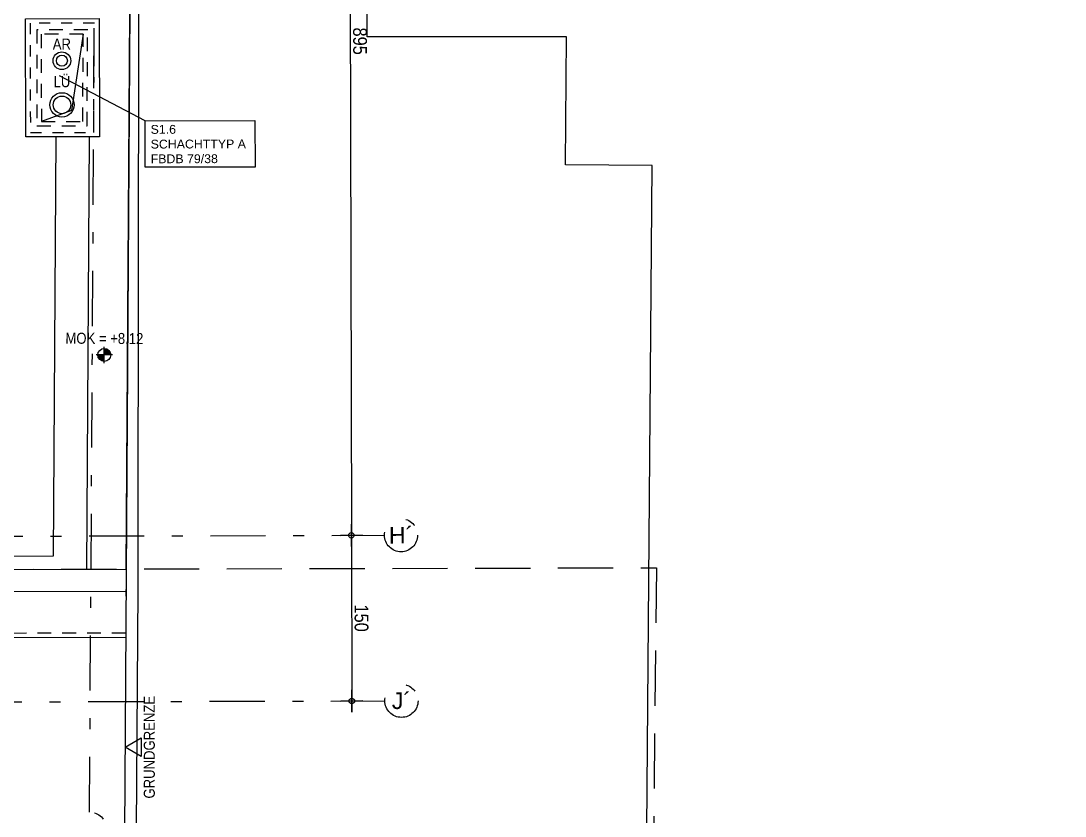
# Model space of a CAD drawing. Header units: millimetres. Extents: x 2447 to 2512, y 1346 to 1458.
# Drawn here: x 2489.05 to 2498.51, y 1405.72 to 1412.92 of the extents above; entities that cross this region are included whole.
import ezdxf
from ezdxf.enums import TextEntityAlignment as Align

# ---------------------------------------------------------------- set-up
doc = ezdxf.new("R2010")
doc.units = ezdxf.units.MM
for name, pattern in [('HIDDEN2', [0.1875, 0.125, -0.0625]), ('STRICHLINIE', [0.75, 0.5, -0.25]), ('STRICHPUNKT', [1, 0.5, -0.25, 0, -0.25])]:
    doc.linetypes.add(name, pattern=pattern)
for name, color, linetype in [('01-ANS-G00-L03-M0', 8, 'Continuous'), ('01-BFL-G00-L03-M0', 10, 'Continuous'), ('01-SYM-G00-L03-M0', 8, 'Continuous'), ('01-TXT---------M0', 1, 'Continuous'), ('02-ANS-G00-L03-M0', 8, 'Continuous'), ('02-AXO-G00-L03-M0', 8, 'STRICHPUNKT'), ('02-DIM-G00-L03-ACHSEN', 8, 'Continuous'), ('02-HID-G00-L03-M0', 8, 'HIDDEN2'), ('02-TWB-G00-L03-M0', 5, 'Continuous'), ('03-SYM-G00-L03-M0', 8, 'Continuous'), ('03-TXT-G00-L03-M0', 8, 'Continuous'), ('09-FIL-G00-L03-BLAU', 161, 'Continuous'), ('09-VER-G00-L03-GEBÄUDE', 5, 'Continuous'), ('09-VER-G00-L03-GRUNDSTÜCKSGRENZE', 161, 'Continuous')]:
    doc.layers.add(name, color=color, linetype=linetype)
doc.styles.add('ARIAL', font='arial.ttf', dxfattribs={"width": 0.85})
doc.styles.get("Standard").update_dxf_attribs({"font": 'arial.ttf'})
doc.dimstyles.new('pp chromy&schneider', dxfattribs={"dimscale": 0.005, "dimtxt": 25, "dimasz": 10, "dimexe": 0, "dimexo": 0, "dimgap": 5, "dimtad": 1, "dimdec": 1, "dimlfac": 100, "dimrnd": 0.1, "dimzin": 9, "dimdsep": 46, "dimtxsty": 'ARIAL', "dimblk": 'c&s kote', "dimcen": 0, "dimse1": 1, "dimse2": 1, "dimclrd": 8, "dimclrt": 8, "dimadec": 0, "dimazin": 0, "dimtfac": 0.75, "dimtdec": 1, "dimtix": 1, "dimtmove": 2, "dimatfit": 0, "dimldrblk": 'NONE', "dimfxl": 1, "dimtolj": 1, "dimlwd": -1, "dimarcsym": 0})

# ---------------------------------------------------------------- blocks, each defined once
blk = doc.blocks.new('01-HK3')
blk.add_lwpolyline([(0, 0), (0.0423, 0.0732), (-0.0423, 0.0732)], close=True)
at = {"color": 0, "style": 'ARIAL', "width": 0.85}
blk.add_attdef('HEIGHT', text='', height=0.05, dxfattribs=at).set_placement((0, 0.35), align=Align.TOP_CENTER)
blk = doc.blocks.new('01-HK1')
for p, q in [((-0.0005, -0.0742), (-0.0005, 0.0742)), ((0.0737, 0), (-0.0747, 0))]:
    blk.add_line(p, q)
blk.add_circle((-0.0005, 0), 0.0586)
for points in [[(-0.0005, 0.0586), (0.0409, 0.0414), (-0.0005, 0)], [(-0.0005, 0), (0.0581, 0), (0.0409, 0.0414)], [(-0.0591, 0), (-0.0419, -0.0414), (-0.0005, 0)], [(-0.0419, -0.0414), (-0.0005, -0.0586), (-0.0005, 0)]]:
    blk.add_solid(points)
at = {"layer": '01-TXT---------M0', "color": 8, "style": 'ARIAL', "width": 0.85}
blk.add_attdef('HEIGHT', text='', height=0.1, dxfattribs=at).set_placement((0, 0.2), align=Align.TOP_CENTER)
blk = doc.blocks.new('c&s kote')
at = {"color": 8}
for p, q in [((0, -2), (0, 2)), ((0, 2), (0, -2)), ((-2, 0), (2, 0)), ((2, 0), (-2, 0))]:
    blk.add_line(p, q, dxfattribs=at)
blk.add_circle((0, 0), 0.5, dxfattribs=at)
blk = doc.blocks.new('*D2802')
at = {"layer": '02-DIM-G00-L03-ACHSEN', "color": 8, "transparency": 16777216}
blk.add_arc((2489.7527, 1418.656), 0.8424, 3.54357, 86.2542, dxfattribs=at)
at = {"layer": 'Defpoints', "color": 0, "transparency": 16777216}
for p in [(2489.7785, 1422.9561), (2490.4824, 1419.077), (2492.321, 1418.6624), (2467.0031, 1418.5995), (2489.6751, 1405.7558)]:
    blk.add_point(p, dxfattribs=at)
at = {"layer": '02-DIM-G00-L03-ACHSEN', "color": 8, "transparency": 16777216, "xscale": 0.05, "yscale": 0.05, "zscale": 0.05}
for p, rotation in [((2489.7578, 1419.4984), 177.9548334428418), ((2490.5951, 1418.6581), 271.8429358784096)]:
    blk.add_blockref('c&s kote', p, dxfattribs=dict(at, rotation=rotation))
at = {"layer": '02-DIM-G00-L03-ACHSEN', "color": 8, "transparency": 16777216, "insert": (2490.4123, 1419.3133), "char_height": 0.125, "attachment_point": 5, "rotation": 314.89888, "style": 'ARIAL'}
blk.add_mtext('\\A1;89.51°', dxfattribs=at)
blk = doc.blocks.new('_None')
blk = doc.blocks.new('*D2803')
at = {"layer": '02-DIM-G00-L03-ACHSEN', "color": 8, "transparency": 16777216}
blk.add_arc((2485.8654, 1417.1964), 0.501, 5.86323, 84.42138, dxfattribs=at)
at = {"layer": 'Defpoints', "color": 0, "transparency": 16777216}
for p in [(2485.8511, 1422.9463), (2486.2986, 1417.4479), (2492.3246, 1417.2124), (2466.9957, 1417.1495), (2485.8938, 1405.7464)]:
    blk.add_point(p, dxfattribs=at)
at = {"layer": '02-DIM-G00-L03-ACHSEN', "color": 8, "transparency": 16777216, "xscale": 0.05, "yscale": 0.05, "zscale": 0.05}
for p, rotation in [((2485.8642, 1417.6973), 177.2818413735068), ((2486.3664, 1417.1976), 273.0027660312948)]:
    blk.add_blockref('c&s kote', p, dxfattribs=dict(at, rotation=rotation))
at = {"layer": '02-DIM-G00-L03-ACHSEN', "color": 8, "transparency": 16777216, "insert": (2486.2814, 1417.6144), "char_height": 0.125, "attachment_point": 5, "rotation": 315.1423, "style": 'ARIAL'}
blk.add_mtext('\\A1;90.00°', dxfattribs=at)
blk = doc.blocks.new('*D2807')
at = {"layer": '02-DIM-G00-L03-ACHSEN', "color": 8, "transparency": 16777216}
blk.add_line((2492.0247, 1417.1617), (2492.0467, 1408.3117), dxfattribs=at)
at = {"layer": 'Defpoints', "color": 0, "transparency": 16777216}
for p in [(2492.3246, 1417.2124), (2492.0468, 1408.2617), (2492.3468, 1408.2624)]:
    blk.add_point(p, dxfattribs=at)
at = {"layer": '02-DIM-G00-L03-ACHSEN', "color": 8, "transparency": 16777216, "xscale": 0.05, "yscale": 0.05, "zscale": 0.05}
for p, rotation in [((2492.0246, 1417.2117), 90.142283098532), ((2492.0468, 1408.2617), 270.142283098532)]:
    blk.add_blockref('c&s kote', p, dxfattribs=dict(at, rotation=rotation))
at = {"layer": '02-DIM-G00-L03-ACHSEN', "color": 8, "transparency": 16777216, "insert": (2492.1245, 1412.7369), "char_height": 0.125, "attachment_point": 5, "rotation": 270.14228, "style": 'ARIAL'}
blk.add_mtext('\\A1;895', dxfattribs=at)
blk = doc.blocks.new('*D2808')
at = {"layer": '02-DIM-G00-L03-ACHSEN', "color": 8, "transparency": 16777216}
blk.add_line((2492.047, 1408.2117), (2492.0504, 1406.8117), dxfattribs=at)
at = {"layer": 'Defpoints', "color": 0, "transparency": 16777216}
for p in [(2492.3468, 1408.2624), (2492.0506, 1406.7617), (2492.3506, 1406.7624)]:
    blk.add_point(p, dxfattribs=at)
at = {"layer": '02-DIM-G00-L03-ACHSEN', "color": 8, "transparency": 16777216, "xscale": 0.05, "yscale": 0.05, "zscale": 0.05}
for p, rotation in [((2492.0468, 1408.2617), 90.142283098532), ((2492.0506, 1406.7617), 270.142283098532)]:
    blk.add_blockref('c&s kote', p, dxfattribs=dict(at, rotation=rotation))
at = {"layer": '02-DIM-G00-L03-ACHSEN', "color": 8, "transparency": 16777216, "insert": (2492.1375, 1407.5119), "char_height": 0.125, "attachment_point": 5, "rotation": 270.14228, "style": 'ARIAL'}
blk.add_mtext('\\A1;150', dxfattribs=at)
blk = doc.blocks.new('03-rar')
blk.add_circle((0, 0), 0.05)
at = {"layer": '01-TXT---------M0', "color": 8, "style": 'ARIAL', "width": 0.85}
blk.add_attdef('RR', text='', height=0.1, dxfattribs=at).set_placement((0, 0.1), align=Align.CENTER)

msp = doc.modelspace()

# ---------------------------------------------------------------- linework, layer by layer
at = {"layer": '01-ANS-G00-L03-M0', "linetype": 'HIDDEN2'}
msp.add_lwpolyline([(2489.2383, 1412.0097), (2489.6127, 1412.0106), (2489.6175, 1412.8007), (2489.2363, 1412.7997), (2489.2383, 1412.0097)], dxfattribs=at)
at = {"layer": '01-BFL-G00-L03-M0', "linetype": 'STRICHLINIE'}
msp.add_lwpolyline([(2494.7557, 1393.3095), (2464.6161, 1393.3095), (2464.6417, 1402.6625), (2464.6683, 1407.8937), (2494.81, 1407.9685), (2494.7557, 1402.7427), (2494.7557, 1393.3095)], close=True, dxfattribs=at)
at = {"layer": '02-ANS-G00-L03-M0'}
for points in [[(2464.6684, 1407.8937), (2471.0684, 1407.9096), (2471.0721, 1406.4096), (2479.5021, 1406.4305), (2479.4984, 1407.9305), (2490.0065, 1407.9566), (2490.0777, 1418.9568), (2467.3046, 1418.9003), (2467.3149, 1420.9022), (2464.7347, 1420.8824)], [(2467.1513, 1408.0181), (2471.188, 1408.0298), (2471.1918, 1406.5299), (2479.3818, 1406.5502), (2479.3781, 1408.0502), (2489.3491, 1408.0749), (2489.3719, 1411.87)], [(2489.6719, 1411.8707), (2489.6483, 1407.9557)], [(2464.6689, 1407.6937), (2470.8689, 1407.7091), (2470.8726, 1406.2091), (2479.7026, 1406.231), (2479.6989, 1407.731), (2490.0052, 1407.7566)], [(2490.0024, 1407.3366), (2480.1199, 1407.3121), (2480.1237, 1405.8121), (2470.4537, 1405.788), (2470.45, 1407.288), (2464.67, 1407.2737)]]:
    msp.add_lwpolyline(points, dxfattribs=at)
msp.add_lwpolyline([(2489.0939, 1412.9393), (2489.761, 1412.941), (2489.7636, 1411.871), (2489.0966, 1411.8693)], close=True, dxfattribs=at)
at = {"layer": '02-AXO-G00-L03-M0'}
msp.add_line((2489.6751, 1405.7558), (2489.7785, 1422.9561), dxfattribs=at)
for points in [[(2464.37, 1408.1929), (2492.3468, 1408.2624), (2492.3468, 1408.2624)], [(2464.3623, 1406.6929), (2492.3506, 1406.7624), (2492.3506, 1406.7624)]]:
    msp.add_lwpolyline(points, dxfattribs=at)
for centre in [(2492.4968, 1408.2628), (2492.5006, 1406.7628), (2489.6755, 1405.6058)]:
    msp.add_circle(centre, 0.15, dxfattribs=at)
at = {"layer": '02-HID-G00-L03-M0'}
msp.add_lwpolyline([(2467.3149, 1420.9022), (2467.8949, 1420.9071), (2467.8876, 1419.4817), (2490.0814, 1419.5368), (2490.0027, 1407.3766), (2480.0798, 1407.352), (2480.0836, 1405.852), (2470.4936, 1405.8281), (2470.4899, 1407.3281), (2464.6699, 1407.3137)], dxfattribs=at)
at = {"layer": '02-HID-G00-L03-M0', "ltscale": 0.5}
msp.add_lwpolyline([(2489.1385, 1411.9095), (2489.7121, 1411.9109), (2489.7181, 1412.9009), (2489.1361, 1412.8995)], close=True, dxfattribs=at)
at = {"layer": '02-HID-G00-L03-M0'}
msp.add_lwpolyline([(2489.1984, 1411.9696), (2489.6525, 1411.9707), (2489.6577, 1412.8408), (2489.1962, 1412.8396)], close=True, dxfattribs=at)
at = {"layer": '02-TWB-G00-L03-M0', "color": 8}
msp.add_lwpolyline([(2494.7037, 1402.8097), (2490.0793, 1402.7926), (2490.0992, 1405.6072), (2490.1145, 1407.7702), (2490.1188, 1411.0772), (2490.1259, 1414.9294), (2490.1024, 1420.7872), (2494.4982, 1420.8691), (2494.4926, 1421.1691), (2494.8887, 1421.1636)], dxfattribs=at)
at = {"layer": '03-SYM-G00-L03-M0'}
for centre, radius in [((2489.4241, 1412.5601), 0.08), ((2489.4251, 1412.1601), 0.11)]:
    msp.add_circle(centre, radius, dxfattribs=at)
at = {"layer": '03-TXT-G00-L03-M0'}
for points in [[(2489.6175, 1412.8007), (2489.5125, 1412.1104), (2489.2383, 1412.0097)], [(2490.178, 1412.0154), (2491.1729, 1412.0179), (2491.174, 1411.5968), (2490.179, 1411.5944), (2490.178, 1412.0154), (2489.4039, 1412.4224)]]:
    msp.add_lwpolyline(points, dxfattribs=at)
at = {"layer": '09-VER-G00-L03-GEBÄUDE', "ltscale": 1}
msp.add_lwpolyline([(2494.7037, 1402.8097), (2494.7036, 1402.9693), (2494.7715, 1411.6102), (2493.9879, 1411.6164), (2493.9966, 1412.7757), (2492.1891, 1412.7772), (2492.1951, 1414.8688), (2493.9999, 1414.9106), (2494.0081, 1416.1663), (2494.7557, 1416.1614), (2494.8887, 1421.1636)], dxfattribs=at)
at = {"layer": '09-VER-G00-L03-GRUNDSTÜCKSGRENZE'}
msp.add_lwpolyline([(2507.2557, 1372.4862), (2496.0926, 1372.6135), (2479.5974, 1372.8169), (2479.6899, 1402.7609), (2452.7718, 1402.7098), (2452.6418, 1402.7105), (2452.7243, 1418.8782), (2452.7341, 1420.7905), (2467.7279, 1420.9067), (2490.0906, 1420.9623), (2489.9729, 1402.7798), (2490.1072, 1402.7807), (2507.2557, 1402.8132)], close=True, dxfattribs=at)

# ---------------------------------------------------------------- block references
at = {"layer": '01-SYM-G00-L03-M0', "rotation": 359.7075493058491}
msp.add_blockref('01-HK1', (2489.8085, 1409.8953), dxfattribs=at).add_auto_attribs({'HEIGHT': 'MOK = +8.12'})
at = {"layer": '03-SYM-G00-L03-M0', "rotation": 0.142303727633217}
msp.add_blockref('03-rar', (2489.4241, 1412.5601), dxfattribs=at).add_auto_attribs({'RR': 'AR'})
at = {"layer": '03-SYM-G00-L03-M0'}
ref = msp.add_blockref('03-rar', (2489.4251, 1412.1601), dxfattribs=dict(at, xscale=1.600000000298865, yscale=1.600000000298865, zscale=1.600000000298865, rotation=0.1423037273776014))
ref.add_attrib('RR', 'LÜ', dxfattribs={"layer": '01-TXT---------M0', "color": 8, "height": 0.1, "rotation": 0.1423, "style": 'ARIAL', "width": 0.85}).set_placement((2489.4247, 1412.3201), align=Align.CENTER)
at = {"layer": '09-FIL-G00-L03-BLAU'}
ref = msp.add_blockref('01-HK3', (2489.996, 1406.343), dxfattribs=dict(at, xscale=-2.000000000016161, yscale=2.000000000025193, zscale=2, rotation=269.9999999743159))
ref.add_attrib('HEIGHT', 'GRUNDGRENZE', dxfattribs={"layer": '0', "color": 0, "extrusion": (0, 0, -1), "height": 0.1, "rotation": 90, "style": 'ARIAL', "text_generation_flag": 4, "width": 0.85}).set_placement((-2490.296, 1406.343), align=Align.BOTTOM_CENTER)

# ---------------------------------------------------------------- texts
at = {"layer": '02-AXO-G00-L03-M0', "char_height": 0.15, "width": 0.2467, "attachment_point": 5, "rotation": 0.14235}
for s, insert in [('{\\fArial|b0|i0|c0|p34;H´}', (2492.4968, 1408.2628)), ('{\\fArial|b0|i0|c0|p34;J´}', (2492.5006, 1406.7628))]:
    msp.add_mtext(s, dxfattribs=dict(at, insert=insert))
at = {"layer": '03-TXT-G00-L03-M0', "insert": (2490.2285, 1411.8039), "char_height": 0.08, "width": 1.0507, "attachment_point": 4, "rotation": 0.1423}
msp.add_mtext('{\\fArial|b0|i0|c0|p34;S1.6\\PSCHACHTTYP A\\PFBDB 79/38}', dxfattribs=at)

# ---------------------------------------------------------------- dimensions: what is measured, and where the dimension line sits
at = {"layer": '02-DIM-G00-L03-ACHSEN'}
for base, line1, line2, picture, middle in [((2486.2986, 1417.4479), ((2466.9957, 1417.1495), (2492.3246, 1417.2124)), ((2485.8938, 1405.7464), (2485.8511, 1422.9463)), '*D2803', (2486.2814, 1417.6144)), ((2490.4824, 1419.077), ((2467.0031, 1418.5995), (2492.321, 1418.6624)), ((2489.6751, 1405.7558), (2489.7785, 1422.9561)), '*D2802', (2490.4123, 1419.3133))]:
    dim = msp.add_angular_dim_2l(base=base, line1=line1, line2=line2, dimstyle='pp chromy&schneider', override={"dimzin": 8, "dimadec": 2}, dxfattribs=at)
    dim.commit()
    dim.dimension.update_dxf_attribs({"geometry": picture, "text_midpoint": middle})
for base, p1, p2, picture, middle in [((2492.0468, 1408.2617), (2492.3246, 1417.2124), (2492.3468, 1408.2624), '*D2807', (2492.1245, 1412.7369)), ((2492.0506, 1406.7617), (2492.3468, 1408.2624), (2492.3506, 1406.7624), '*D2808', (2492.1375, 1407.5119))]:
    dim = msp.add_linear_dim(base=base, p1=p1, p2=p2, angle=270.14228, dimstyle='pp chromy&schneider', override={"dimzin": 8}, dxfattribs=at)
    dim.commit()
    dim.dimension.update_dxf_attribs({"geometry": picture, "text_midpoint": middle})

doc.saveas('drawing.dxf')
